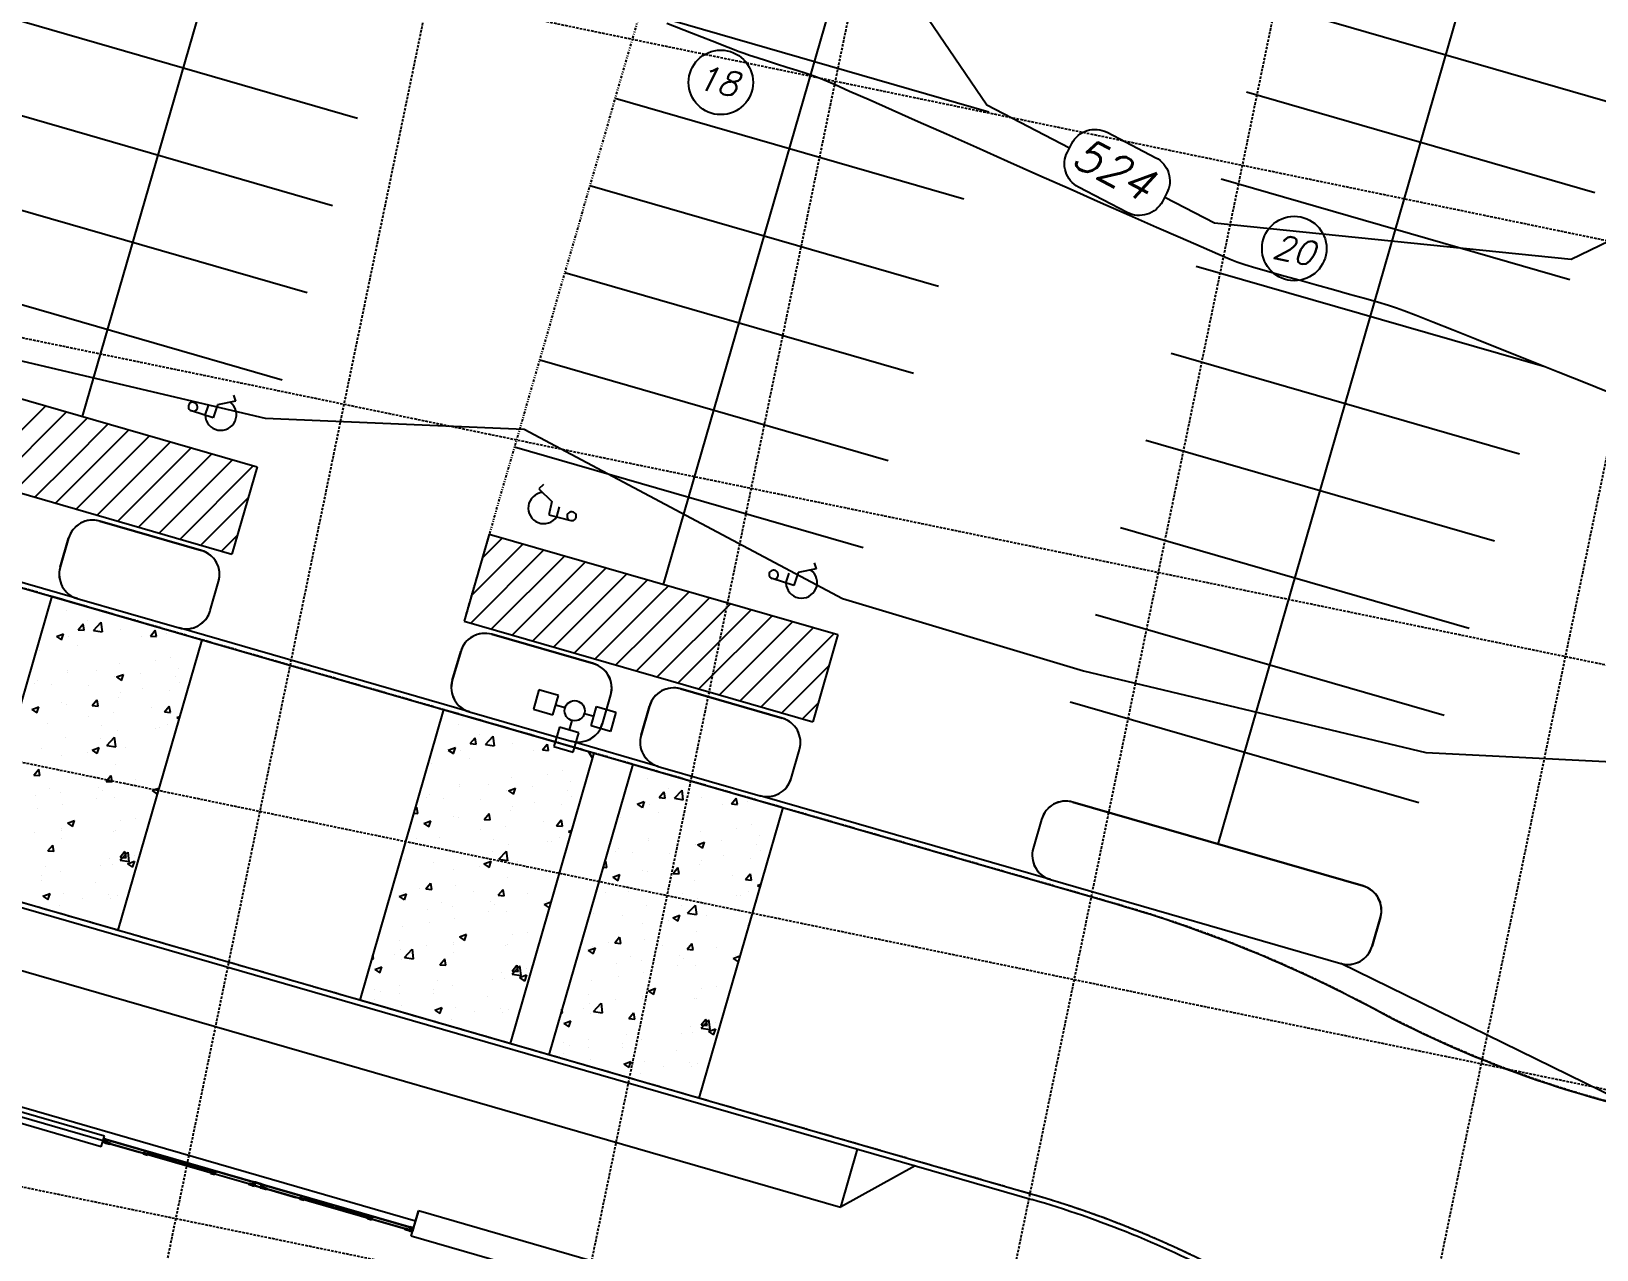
# Model space of a CAD drawing. Header units: inches. Extents: x 3071 to 5995, y 4947 to 7102.
# Drawn here: x 3831.5 to 3986.8, y 6163.4 to 6284.3 of the extents above; entities that cross this region are included whole.
import ezdxf

# ---------------------------------------------------------------- set-up
doc = ezdxf.new("R2010")
doc.units = ezdxf.units.IN
doc.header["$MEASUREMENT"] = 0
doc.linetypes.add('DIVIDE2', pattern=[0.625, 0.25, -0.125, 0, -0.125, 0, -0.125])
doc.linetypes.add('HIDDEN', pattern=[0.375, 0.25, -0.125])
for name, color, linetype in [('A-WALL', 77, 'Continuous'), ('BLDG-BOC', 4, 'Continuous'), ('BOC', 4, 'Continuous'), ('COUNT', 11, 'Continuous'), ('EC', 3, 'Continuous'), ('FIRELANE', 5, 'HIDDEN'), ('GRID', 254, 'HIDDEN'), ('hatch-ol', 7, 'Continuous'), ('HC-HATCH', 11, 'Continuous'), ('HC-MAN', 11, 'Continuous'), ('HC-PAV-HAV', 8, 'Continuous'), ('LIGHTS', 7, 'Continuous'), ('PC', 43, 'Continuous'), ('STRIPING', 11, 'Continuous')]:
    doc.layers.add(name, color=color, linetype=linetype)
doc.styles.add('L60', font='SIMPLEX.shx', dxfattribs={"height": 2.4})
doc.styles.add('L80', font='simplex.shx', dxfattribs={"oblique": 15, "height": 4})

msp = doc.modelspace()

# ---------------------------------------------------------------- linework, layer by layer
at = {"layer": 'A-WALL', "color": 7}
for p, q in [((3869.63, 6166.28), (3733.04, 6205.72)), ((3838.76, 6174.71), (3737.72, 6203.89)), ((3838.76, 6174.71), (3737.72, 6203.89)), ((3838.62, 6174.23), (3738.06, 6203.27)), ((3838.45, 6173.65), (3738.47, 6202.52)), ((3838.45, 6173.65), (3838.76, 6174.71)), ((3838.6, 6174.15), (3838.69, 6174.47)), ((3838.6, 6174.15), (3838.69, 6174.47)), ((3838.76, 6174.11), (3838.6, 6174.15)), ((3869.34, 6165.28), (3838.6, 6174.15)), ((3838.67, 6174.41), (3838.76, 6174.71)), ((3869.41, 6165.53), (3838.67, 6174.41)), ((3838.69, 6174.47), (3838.85, 6174.43)), ((3838.69, 6174.47), (3869.43, 6165.6)), ((3838.73, 6174.03), (3838.85, 6174.43)), ((3838.85, 6174.43), (3838.76, 6174.11)), ((3838.85, 6174.43), (3839.01, 6174.38)), ((3839.01, 6174.38), (3838.89, 6173.98)), ((3838.89, 6173.98), (3838.73, 6174.03)), ((3838.89, 6173.98), (3838.94, 6174.14)), ((3839.29, 6173.87), (3838.89, 6173.98)), ((3838.94, 6174.14), (3839.34, 6174.03)), ((3839.34, 6174.03), (3839.29, 6173.87)), ((3839.32, 6173.95), (3842.22, 6173.11)), ((3842.66, 6172.98), (3839.32, 6173.95)), ((3842.64, 6172.9), (3842.68, 6173.06)), ((3843.04, 6172.79), (3842.64, 6172.9)), ((3842.73, 6173.22), (3842.68, 6173.06)), ((3842.68, 6173.06), (3843.08, 6172.95)), ((3842.68, 6173.06), (3843.08, 6172.95)), ((3843.13, 6173.11), (3842.73, 6173.22)), ((3843.08, 6172.95), (3843.04, 6172.79)), ((3843.08, 6172.95), (3843.13, 6173.11)), ((3843.11, 6173.03), (3845.85, 6172.23)), ((3845.87, 6172.31), (3845.82, 6172.15)), ((3845.82, 6172.15), (3846.22, 6172.04)), ((3846.27, 6172.2), (3845.87, 6172.31)), ((3846.22, 6172.04), (3846.27, 6172.2)), ((3846.22, 6172.04), (3846.27, 6172.2)), ((3846.62, 6171.92), (3846.22, 6172.04)), ((3846.27, 6172.2), (3846.67, 6172.08)), ((3846.67, 6172.08), (3846.62, 6171.92)), ((3849.39, 6171.21), (3846.65, 6172)), ((3849.32, 6170.97), (3849.37, 6171.13)), ((3849.37, 6171.13), (3849.41, 6171.29)), ((3849.37, 6171.13), (3849.77, 6171.02)), ((3849.77, 6171.02), (3849.37, 6171.13)), ((3849.41, 6171.29), (3849.81, 6171.18)), ((3849.81, 6171.18), (3849.77, 6171.02)), ((3849.72, 6170.86), (3849.32, 6170.97)), ((3849.77, 6171.02), (3849.72, 6170.86)), ((3853.09, 6169.97), (3849.74, 6170.94)), ((3853.06, 6169.89), (3853.11, 6170.05)), ((3853.46, 6169.77), (3853.06, 6169.89)), ((3853.11, 6170.05), (3853.51, 6169.93)), ((3853.58, 6170.17), (3853.46, 6169.77)), ((3853.51, 6169.93), (3853.46, 6169.77)), ((3853.46, 6169.77), (3853.62, 6169.73)), ((3853.74, 6170.13), (3853.58, 6170.17)), ((3853.62, 6169.73), (3853.74, 6170.13)), ((3853.74, 6170.13), (3853.65, 6169.81)), ((3853.65, 6169.81), (3854.29, 6169.62)), ((3854.38, 6169.94), (3853.74, 6170.13)), ((3854.26, 6169.54), (3854.38, 6169.94)), ((3854.42, 6169.5), (3854.26, 6169.54)), ((3854.29, 6169.62), (3854.38, 6169.94)), ((3854.38, 6169.94), (3854.54, 6169.9)), ((3854.54, 6169.9), (3854.42, 6169.5)), ((3854.42, 6169.5), (3854.47, 6169.66)), ((3854.83, 6169.38), (3854.42, 6169.5)), ((3854.47, 6169.66), (3854.87, 6169.54)), ((3854.87, 6169.54), (3854.83, 6169.38)), ((3854.85, 6169.46), (3857.75, 6168.62)), ((3858.19, 6168.5), (3854.85, 6169.46)), ((3858.17, 6168.42), (3858.21, 6168.58)), ((3858.57, 6168.3), (3858.17, 6168.42)), ((3858.26, 6168.74), (3858.21, 6168.58)), ((3858.21, 6168.58), (3858.61, 6168.46)), ((3858.21, 6168.58), (3858.61, 6168.46)), ((3858.66, 6168.62), (3858.26, 6168.74)), ((3858.61, 6168.46), (3858.57, 6168.3)), ((3858.61, 6168.46), (3858.66, 6168.62)), ((3858.64, 6168.54), (3861.38, 6167.75)), ((3861.4, 6167.83), (3861.36, 6167.67)), ((3861.36, 6167.67), (3861.76, 6167.55)), ((3861.8, 6167.71), (3861.4, 6167.83)), ((3861.76, 6167.55), (3861.8, 6167.71)), ((3861.76, 6167.55), (3861.8, 6167.71)), ((3862.16, 6167.44), (3861.76, 6167.55)), ((3861.8, 6167.71), (3862.2, 6167.6)), ((3862.2, 6167.6), (3862.16, 6167.44)), ((3864.92, 6166.73), (3862.18, 6167.52)), ((3864.85, 6166.49), (3864.9, 6166.65)), ((3865.25, 6166.37), (3864.85, 6166.49)), ((3864.9, 6166.65), (3864.95, 6166.81)), ((3864.9, 6166.65), (3865.3, 6166.53)), ((3865.3, 6166.53), (3864.9, 6166.65)), ((3864.95, 6166.81), (3865.35, 6166.69)), ((3865.3, 6166.53), (3865.25, 6166.37)), ((3868.62, 6165.49), (3865.28, 6166.45)), ((3865.35, 6166.69), (3865.3, 6166.53)), ((3869.2, 6164.78), (3869.92, 6167.28)), ((3869.92, 6167.28), (3869.41, 6165.53)), ((3889.45, 6161.64), (3869.92, 6167.28)), ((3889.45, 6161.64), (3869.92, 6167.28)), ((3868.6, 6165.4), (3868.64, 6165.57)), ((3869, 6165.29), (3868.6, 6165.4)), ((3868.64, 6165.57), (3869.04, 6165.45)), ((3869.11, 6165.69), (3869, 6165.29)), ((3869.04, 6165.45), (3869, 6165.29)), ((3869, 6165.29), (3869.16, 6165.24)), ((3869.27, 6165.64), (3869.11, 6165.69)), ((3869.16, 6165.24), (3869.27, 6165.64)), ((3869.27, 6165.64), (3869.18, 6165.32)), ((3869.18, 6165.32), (3869.27, 6165.64)), ((3869.18, 6165.32), (3869.34, 6165.28)), ((3869.34, 6165.28), (3869.18, 6165.32)), ((3869.43, 6165.6), (3869.27, 6165.64)), ((3869.27, 6165.64), (3869.43, 6165.6)), ((3869.34, 6165.28), (3869.43, 6165.6)), ((3869.43, 6165.6), (3869.34, 6165.28)), ((3869.43, 6165.6), (3869.34, 6165.28)), ((3953.48, 6140.44), (3869.2, 6164.78))]:
    msp.add_line(p, q, dxfattribs=at)
at = {"layer": 'BLDG-BOC', "color": 7}
for p, q in [((3760.49, 6217.61), (3930.78, 6168.41)), ((3788.81, 6203.18), (3911.79, 6167.66)), ((3913.45, 6173.42), (3911.79, 6167.66)), ((3919.22, 6171.75), (3911.79, 6167.66))]:
    msp.add_line(p, q, dxfattribs=at)
msp.add_arc((3903.03, 6072.34), 100, 61.7987, 73.8867, dxfattribs=at)
at = {"layer": 'BOC', "color": 7}
for p, q in [((3838.29, 6235.73), (3848.38, 6232.82)), ((3834.37, 6231.14), (3835.2, 6234.02)), ((3834.37, 6231.14), (3834.37, 6231.14)), ((3849.26, 6226.84), (3850.09, 6229.72)), ((3836.07, 6228.04), (3846.16, 6225.13)), ((3877.2, 6224.49), (3887.29, 6221.58)), ((3873.27, 6219.9), (3874.11, 6222.78)), ((3888.17, 6215.6), (3889, 6218.48)), ((3895.94, 6219.08), (3906.02, 6216.17)), ((3874.98, 6216.8), (3885.07, 6213.89)), ((3892.01, 6214.49), (3892.84, 6217.37)), ((3888.17, 6215.6), (3888.17, 6215.6)), ((3892.01, 6214.49), (3892.01, 6214.49)), ((3906.9, 6210.19), (3907.73, 6213.07)), ((3893.72, 6211.39), (3903.81, 6208.48)), ((3934.85, 6207.84), (3963.67, 6199.52)), ((3931.75, 6206.13), (3930.92, 6203.25)), ((3932.63, 6200.15), (3961.45, 6191.83)), ((3965.38, 6196.42), (3964.54, 6193.54))]:
    msp.add_line(p, q, dxfattribs=at)
for centre, start, end in [((3837.6, 6233.33), 73.894, 163.894), ((3847.69, 6230.41), 343.894, 73.894), ((3836.77, 6230.44), 163.894, 253.894), ((3846.86, 6227.53), 253.894, 343.894), ((3876.51, 6222.09), 73.894, 163.894), ((3886.6, 6219.17), 343.894, 73.894), ((3875.68, 6219.2), 163.894, 253.894), ((3895.24, 6216.68), 73.894, 163.894), ((3905.33, 6213.76), 343.894, 73.894), ((3885.76, 6216.29), 253.894, 343.8893), ((3894.41, 6213.8), 163.8893, 253.894), ((3904.5, 6210.88), 253.894, 343.894), ((3934.15, 6205.44), 73.894, 163.894), ((3933.32, 6202.56), 163.894, 253.894), ((3962.97, 6197.11), 343.894, 73.894), ((3962.14, 6194.23), 253.894, 343.894)]:
    msp.add_arc(centre, 2.5, start, end, dxfattribs=at)
at = {"layer": 'COUNT', "color": 7}
for centre in [(3899.92, 6279.25), (3956.82, 6262.77)]:
    msp.add_circle(centre, 3.2, dxfattribs=at)
at = {"layer": 'EC', "color": 44, "ltscale": 0.5, "elevation": 524, "flags": 128}
msp.add_lwpolyline([(3988.68, 6248.23), (3985.86, 6249.36), (3983, 6250.51), (3980.18, 6251.64), (3977.46, 6252.73), (3974.9, 6253.75), (3972.58, 6254.67), (3970.56, 6255.47), (3968.91, 6256.12), (3967.69, 6256.59), (3966.97, 6256.86), (3966.17, 6257.11), (3965.09, 6257.43), (3963.78, 6257.8), (3962.3, 6258.22), (3960.7, 6258.66), (3959.04, 6259.12), (3957.39, 6259.58), (3955.79, 6260.02), (3954.31, 6260.44), (3953, 6260.83), (3951.92, 6261.16), (3951.13, 6261.42), (3950.45, 6261.69), (3949.25, 6262.2), (3947.59, 6262.92), (3945.53, 6263.82), (3943.14, 6264.87), (3940.47, 6266.04), (3937.6, 6267.31), (3934.58, 6268.65), (3931.48, 6270.02), (3928.36, 6271.41), (3925.28, 6272.78), (3922.3, 6274.1), (3919.49, 6275.35), (3916.91, 6276.49), (3914.63, 6277.51), (3912.7, 6278.36), (3911.19, 6279.03), (3910.16, 6279.48), (3909.68, 6279.68), (3909.14, 6279.88), (3908.39, 6280.13), (3907.48, 6280.42), (3906.48, 6280.74), (3905.44, 6281.07), (3904.44, 6281.39), (3903.53, 6281.68), (3902.77, 6281.93), (3902.24, 6282.11), (3901.74, 6282.3), (3900.66, 6282.72), (3899.07, 6283.34), (3897.02, 6284.15), (3894.58, 6285.11)], dxfattribs=at)
at = {"layer": 'FIRELANE', "color": 7}
msp.add_line((3930.92, 6168.89), (3760.61, 6218.09), dxfattribs=at)
at = {"layer": 'FIRELANE', "color": 7, "flags": 128}
msp.add_lwpolyline([(4580.51, 5841.27), (4446.4, 5987.31, -0.020748), (4442.68, 5991.72), (4403.12, 6042.71, 0.199871), (4282.45, 6111.23), (4260.71, 6113.89, -0.009278), (4254.48, 6114.77), (4159.67, 6129.97, -0.080749), (4109.56, 6146.59, 0.078412), (4047.37, 6167.53), (3998.1, 6175.9, -0.081157), (3964.7, 6187.35, 0.052793), (3939.25, 6197.71), (3767.89, 6247.21), (3707.24, 6260.07, -0.413143), (3691.42, 6284.31)], format="xyb", dxfattribs=at)
at = {"layer": 'FIRELANE', "color": 7}
msp.add_arc((3903.03, 6072.34), 100.5, 61.7987, 73.8867, dxfattribs=at)
at = {"layer": 'GRID', "color": 253, "linetype": 'HIDDEN'}
for p, q in [((4004.38, 6934.08), (3712.28, 5520)), ((4044.78, 6925.74), (3752.68, 5511.66)), ((4085.18, 6917.39), (3793.07, 5503.31)), ((4125.57, 6909.05), (3833.47, 5494.97)), ((3305.31, 6404.55), (5809.93, 5887.18)), ((3296.96, 6364.16), (5801.58, 5846.78)), ((3288.62, 6323.76), (5793.24, 5806.38)), ((3280.27, 6283.36), (5784.89, 5765.99))]:
    msp.add_line(p, q, dxfattribs=at)
at = {"layer": 'hatch-ol', "linetype": 'Continuous'}
for points in [[(3707.24, 6260.07), (3767.89, 6247.21), (3939.25, 6197.71, -0.052793), (3964.7, 6187.35, 0.081157), (3998.1, 6175.9), (4047.37, 6167.53, -0.078412), (4109.56, 6146.59, 0.080749), (4159.67, 6129.97), (4254.48, 6114.77), (4282.45, 6111.23, -0.199871), (4403.12, 6042.71), (4442.68, 5991.72), (4580.51, 5841.27), (4586.82, 5847.48), (4596.31, 5776.65), (4577.08, 5799.6), (4570.27, 5807.21)], [(3988.86, 6178.4), (3961.45, 6191.83, 0.414214), (3964.54, 6193.54), (3965.38, 6196.42, 0.414214), (3963.67, 6199.52), (3934.85, 6207.84, 0.414214), (3931.75, 6206.13), (3930.92, 6203.25, 0.414214), (3932.63, 6200.15), (3903.81, 6208.48, 0.414214), (3906.9, 6210.19), (3907.73, 6213.07, 0.414214), (3906.02, 6216.17), (3895.94, 6219.08, 0.414214), (3892.84, 6217.37), (3892.01, 6214.49), (3892.01, 6214.49, 0.414237), (3893.72, 6211.39), (3885.07, 6213.89, 0.41419), (3888.17, 6215.6), (3889, 6218.48, 0.414214), (3887.29, 6221.58), (3877.2, 6224.49, 0.414214), (3874.11, 6222.78), (3873.27, 6219.9, 0.414214), (3874.98, 6216.8), (3846.16, 6225.13, 0.414214), (3849.26, 6226.84), (3850.09, 6229.72, 0.414214), (3848.38, 6232.82), (3838.29, 6235.73, 0.414214), (3835.2, 6234.02), (3834.37, 6231.14, 0.414214), (3836.07, 6228.04), (3827.43, 6230.54, 0.414214)], [(4570.27, 5807.21), (4424.3, 5967.02, -0.020748), (4418.98, 5973.33), (4399.93, 5999.52), (4399.93, 5999.51, 0.059339), (4354.65, 6049.83, 0.149176), (4278.81, 6081.45), (4257.06, 6084.11, -0.009278), (4249.73, 6085.15), (4154.92, 6100.35, -0.080749), (4095.67, 6120, 0.078412), (4042.35, 6137.95), (3993.08, 6146.32, -0.081157), (3950.52, 6160.91, 0.052793), (3930.92, 6168.89), (3760.61, 6218.09), (3709.67, 6228.89, 0.389071)]]:
    msp.add_lwpolyline(points, format="xyb", dxfattribs=at)
at = {"layer": 'HC-HATCH', "color": 7}
for p, q in [((3825.69, 6239.88), (3832.96, 6247.15)), ((3827.74, 6239.29), (3835.01, 6246.55)), ((3836.36, 6245.25), (3837.07, 6245.96)), ((3829.8, 6238.69), (3836.36, 6245.25)), ((3834.21, 6237.79), (3841.19, 6244.77)), ((3835.28, 6241.52), (3839.13, 6245.37)), ((3835.97, 6236.91), (3843.24, 6244.18)), ((3838.03, 6236.31), (3845.3, 6243.58)), ((3840.09, 6235.72), (3847.36, 6242.99)), ((3831.86, 6238.1), (3835.28, 6241.52)), ((3842.15, 6235.13), (3849.42, 6242.4)), ((3844.2, 6234.53), (3851.47, 6241.8)), ((3846.26, 6233.94), (3853.53, 6241.21)), ((3848.32, 6233.34), (3853.01, 6238.04)), ((3833.92, 6237.5), (3834.21, 6237.79)), ((3850.38, 6232.75), (3851.93, 6234.31)), ((3875.2, 6228.36), (3880.31, 6233.47)), ((3876.27, 6232.09), (3878.26, 6234.07)), ((3875.1, 6225.61), (3882.37, 6232.88)), ((3877.16, 6225.02), (3884.43, 6232.29)), ((3879.22, 6224.42), (3886.49, 6231.69)), ((3881.27, 6223.83), (3888.54, 6231.1)), ((3883.33, 6223.23), (3890.6, 6230.5)), ((3885.39, 6222.64), (3892.66, 6229.91)), ((3887.45, 6222.05), (3894, 6228.6)), ((3892.93, 6224.87), (3896.77, 6228.72)), ((3894, 6228.6), (3894.72, 6229.31)), ((3891.85, 6221.15), (3898.83, 6228.13)), ((3893.62, 6220.26), (3900.89, 6227.53)), ((3895.68, 6219.67), (3902.95, 6226.94)), ((3897.73, 6219.08), (3905, 6226.34)), ((3899.79, 6218.48), (3907.06, 6225.75)), ((3889.5, 6221.45), (3892.93, 6224.87)), ((3901.85, 6217.89), (3909.12, 6225.16)), ((3903.91, 6217.29), (3911.18, 6224.56)), ((3891.56, 6220.86), (3891.85, 6221.15)), ((3905.96, 6216.7), (3910.66, 6221.39)), ((3908.02, 6216.1), (3909.58, 6217.66))]:
    msp.add_line(p, q, dxfattribs=at)
at = {"layer": 'HC-MAN', "color": 7, "linetype": 'Continuous'}
for p, q in [((3848.76, 6246.23), (3849.08, 6247.21)), ((3849.97, 6247.26), (3849.55, 6245.97)), ((3851.77, 6247.63), (3849.97, 6247.26)), ((3851.57, 6248.23), (3851.77, 6247.63)), ((3849.55, 6245.97), (3847.39, 6246.67)), ((3882.33, 6239.34), (3881.85, 6238.93)), ((3881.85, 6238.93), (3883.17, 6237.66)), ((3883.17, 6237.66), (3882.84, 6236.34)), ((3882.84, 6236.34), (3885.04, 6235.79)), ((3883.64, 6236.14), (3883.9, 6237.14)), ((3906.38, 6229.57), (3906.7, 6230.56)), ((3907.59, 6230.61), (3907.17, 6229.32)), ((3909.39, 6230.98), (3907.59, 6230.61)), ((3909.19, 6231.58), (3909.39, 6230.98)), ((3907.17, 6229.32), (3905.01, 6230.02))]:
    msp.add_line(p, q, dxfattribs=at)
for centre, radius, start, end in [((3847.52, 6247.08), 0.43, 111.0542, 251.9077), ((3847.53, 6247.05), 0.462, 284.8163, 111.0542), ((3850.31, 6246.28), 1.55, 182.1361, 52.9412), ((3882.36, 6237.02), 1.55, 94.8467, 325.6518), ((3885.12, 6236.18), 0.462, 36.7338, 222.9716), ((3885.15, 6236.2), 0.43, 255.8802, 36.7338), ((3905.14, 6230.43), 0.43, 111.0542, 251.9077), ((3905.15, 6230.4), 0.462, 284.8163, 111.0542), ((3907.93, 6229.63), 1.55, 182.1361, 52.9412)]:
    msp.add_arc(centre, radius, start, end, dxfattribs=at)
at = {"layer": 'HC-PAV-HAV', "color": 7}
for p, q in [((3833.53, 6228.26), (3825.21, 6199.43)), ((3833.53, 6228.26), (3848.42, 6223.96)), ((3835.36, 6227.55), (3835.36, 6227.55)), ((3834.96, 6226.87), (3834.96, 6226.87)), ((3836.16, 6224.95), (3836.64, 6225.52)), ((3836.76, 6224.89), (3836.64, 6225.52)), ((3837.04, 6225.83), (3837.04, 6225.83)), ((3837.66, 6224.87), (3838.44, 6225.68)), ((3838.39, 6226.86), (3838.39, 6226.86)), ((3838.56, 6224.73), (3838.45, 6225.68)), ((3842.38, 6225.6), (3842.38, 6225.6)), ((3833.99, 6224.28), (3834.69, 6224.55)), ((3833.99, 6224.28), (3834.49, 6223.95)), ((3834.49, 6223.94), (3834.69, 6224.55)), ((3835.24, 6224.23), (3835.24, 6224.23)), ((3836.16, 6224.95), (3836.75, 6224.89)), ((3837.66, 6224.87), (3838.55, 6224.73)), ((3848.42, 6223.96), (3840.1, 6195.13)), ((3840.37, 6224.93), (3840.37, 6224.93)), ((3842.43, 6224.26), (3842.43, 6224.26)), ((3843.33, 6224.32), (3843.81, 6224.89)), ((3843.33, 6224.32), (3843.93, 6224.27)), ((3843.93, 6224.26), (3843.81, 6224.89)), ((3844.94, 6224.59), (3844.94, 6224.59)), ((3832.33, 6222.93), (3832.33, 6222.93)), ((3836.12, 6223.43), (3836.12, 6223.43)), ((3835.11, 6220.9), (3835.11, 6220.9)), ((3837.98, 6220.9), (3837.98, 6220.9)), ((3840.25, 6221.6), (3840.25, 6221.6)), ((3843.81, 6221.9), (3843.81, 6221.9)), ((3845.3, 6222.24), (3845.3, 6222.24)), ((3846.09, 6221.14), (3846.09, 6221.14)), ((3831.87, 6219.6), (3831.87, 6219.6)), ((3832.14, 6219.9), (3832.14, 6219.9)), ((3833.49, 6219.49), (3833.49, 6219.49)), ((3835.1, 6220.72), (3835.1, 6220.72)), ((3837.21, 6219.38), (3837.21, 6219.38)), ((3839.8, 6220.32), (3839.8, 6220.32)), ((3839.96, 6220.26), (3840.66, 6220.52)), ((3839.96, 6220.26), (3840.46, 6219.92)), ((3840.44, 6220.49), (3840.44, 6220.49)), ((3840.46, 6219.92), (3840.66, 6220.52)), ((3842.31, 6220.65), (3842.31, 6220.65)), ((3845.77, 6220.27), (3845.77, 6220.27)), ((3846.2, 6219.7), (3846.2, 6219.7)), ((3834.54, 6217.7), (3834.54, 6217.7)), ((3837.54, 6217.42), (3838.02, 6218)), ((3838.15, 6217.37), (3838.03, 6218)), ((3840.13, 6218.27), (3840.13, 6218.27)), ((3840.37, 6218.7), (3840.37, 6218.7)), ((3842.54, 6219.15), (3842.54, 6219.15)), ((3845.18, 6218.91), (3845.18, 6218.91)), ((3831.56, 6217.03), (3832.26, 6217.3)), ((3831.56, 6217.03), (3832.05, 6216.69)), ((3832.06, 6216.69), (3832.26, 6217.3)), ((3834.99, 6217.57), (3834.99, 6217.57)), ((3837.17, 6216.37), (3837.17, 6216.37)), ((3837.54, 6217.42), (3838.14, 6217.37)), ((3839.67, 6216.7), (3839.67, 6216.7)), ((3843.46, 6217.2), (3843.46, 6217.2)), ((3844.72, 6216.8), (3845.2, 6217.37)), ((3844.72, 6216.8), (3845.31, 6216.74)), ((3845.32, 6216.74), (3845.2, 6217.37)), ((3845.93, 6216.23), (3846.23, 6216.34)), ((3845.93, 6216.23), (3846.15, 6216.08)), ((3864.12, 6188.19), (3872.44, 6217.02)), ((3872.44, 6217.02), (3887.33, 6212.72)), ((3874.25, 6216.26), (3874.25, 6216.26)), ((3833.11, 6215.64), (3833.11, 6215.64)), ((3838.45, 6215.41), (3838.45, 6215.41)), ((3840.01, 6214.94), (3840.01, 6214.94)), ((3843.78, 6215.18), (3843.78, 6215.18)), ((3844.19, 6215.2), (3844.19, 6215.2)), ((3845.06, 6215.58), (3845.06, 6215.58)), ((3873.85, 6215.58), (3873.85, 6215.58)), ((3875.94, 6214.53), (3875.94, 6214.53)), ((3877.28, 6215.57), (3877.28, 6215.57)), ((3832.53, 6213.2), (3832.53, 6213.2)), ((3834.87, 6214.24), (3834.87, 6214.24)), ((3837.53, 6213), (3838.23, 6213.27)), ((3837.53, 6213), (3838.02, 6212.67)), ((3838.03, 6212.67), (3838.23, 6213.27)), ((3838.36, 6214.2), (3838.36, 6214.2)), ((3838.99, 6213.47), (3839.77, 6214.28)), ((3838.99, 6213.47), (3839.88, 6213.33)), ((3839.88, 6213.33), (3839.77, 6214.28)), ((3840.83, 6213.26), (3840.83, 6213.26)), ((3872.88, 6212.99), (3873.58, 6213.25)), ((3872.88, 6212.99), (3873.38, 6212.65)), ((3873.38, 6212.65), (3873.59, 6213.25)), ((3875.05, 6213.65), (3875.53, 6214.23)), ((3875.05, 6213.65), (3875.65, 6213.6)), ((3875.65, 6213.6), (3875.54, 6214.22)), ((3876.56, 6213.57), (3877.33, 6214.38)), ((3876.56, 6213.57), (3877.44, 6213.43)), ((3877.45, 6213.43), (3877.34, 6214.38)), ((3879.26, 6213.63), (3879.26, 6213.63)), ((3881.28, 6214.31), (3881.28, 6214.31)), ((3882.22, 6213.02), (3882.7, 6213.6)), ((3882.22, 6213.02), (3882.82, 6212.97)), ((3882.82, 6212.97), (3882.71, 6213.59)), ((3883.83, 6213.29), (3883.83, 6213.29)), ((3834.54, 6212.43), (3834.54, 6212.43)), ((3837.04, 6212.76), (3837.04, 6212.76)), ((3839.88, 6211.61), (3839.88, 6211.61)), ((3844.94, 6212.25), (3844.94, 6212.25)), ((3871.22, 6211.63), (3871.22, 6211.63)), ((3874.13, 6212.93), (3874.13, 6212.93)), ((3875.01, 6212.13), (3875.01, 6212.13)), ((3887.33, 6212.72), (3879.01, 6183.89)), ((3881.33, 6212.96), (3881.33, 6212.96)), ((3891.18, 6211.61), (3882.85, 6182.78)), ((3887.18, 6212.2), (3886.8, 6212.87)), ((3891.18, 6211.61), (3906.07, 6207.31)), ((3831.76, 6210.53), (3832.24, 6211.1)), ((3831.76, 6210.53), (3832.36, 6210.48)), ((3832.36, 6210.47), (3832.24, 6211.1)), ((3834.75, 6210.91), (3834.75, 6210.91)), ((3836.5, 6210.3), (3836.5, 6210.3)), ((3838.93, 6209.9), (3839.41, 6210.48)), ((3838.93, 6209.9), (3839.53, 6209.85)), ((3839.53, 6209.85), (3839.42, 6210.47)), ((3841.84, 6210.08), (3841.84, 6210.08)), ((3879.14, 6210.3), (3879.14, 6210.3)), ((3882.7, 6210.6), (3882.7, 6210.6)), ((3884.19, 6210.94), (3884.19, 6210.94)), ((3892.6, 6210.23), (3892.6, 6210.23)), ((3893, 6210.9), (3893, 6210.9)), ((3896.03, 6210.21), (3896.03, 6210.21)), ((3831.91, 6208.48), (3831.91, 6208.48)), ((3833.27, 6209.18), (3833.27, 6209.18)), ((3834.41, 6208.81), (3834.41, 6208.81)), ((3838.2, 6209.31), (3838.2, 6209.31)), ((3838.61, 6208.96), (3838.61, 6208.96)), ((3843.49, 6208.98), (3844.17, 6209.24)), ((3843.49, 6208.98), (3843.99, 6208.64)), ((3843.78, 6209.24), (3843.78, 6209.24)), ((3843.95, 6208.73), (3843.95, 6208.73)), ((3844, 6208.64), (3844.02, 6208.7)), ((3871.04, 6208.6), (3871.04, 6208.6)), ((3873.99, 6209.42), (3873.99, 6209.42)), ((3874.01, 6209.6), (3874.01, 6209.6)), ((3876.87, 6209.6), (3876.87, 6209.6)), ((3878.69, 6209.02), (3878.69, 6209.02)), ((3878.85, 6208.96), (3879.55, 6209.23)), ((3878.85, 6208.96), (3879.35, 6208.62)), ((3879.33, 6209.2), (3879.33, 6209.2)), ((3879.35, 6208.62), (3879.56, 6209.23)), ((3881.2, 6209.35), (3881.2, 6209.35)), ((3884.67, 6208.97), (3884.67, 6208.97)), ((3884.99, 6209.85), (3884.99, 6209.85)), ((3885.1, 6208.41), (3885.1, 6208.41)), ((3893.8, 6208.3), (3894.28, 6208.87)), ((3894.4, 6208.24), (3894.29, 6208.87)), ((3894.69, 6209.18), (3894.69, 6209.18)), ((3895.31, 6208.22), (3896.08, 6209.03)), ((3896.2, 6208.08), (3896.09, 6209.03)), ((3900.03, 6208.95), (3900.03, 6208.95)), ((3832.11, 6207.23), (3832.11, 6207.23)), ((3834.63, 6207.58), (3834.63, 6207.58)), ((3837.95, 6208.24), (3837.95, 6208.24)), ((3839.76, 6208.28), (3839.76, 6208.28)), ((3869.59, 6207.15), (3869.75, 6207.33)), ((3869.87, 6206.7), (3869.75, 6207.33)), ((3870.76, 6208.31), (3870.76, 6208.31)), ((3872.38, 6208.19), (3872.38, 6208.19)), ((3876.1, 6208.08), (3876.1, 6208.08)), ((3879.02, 6206.98), (3879.02, 6206.98)), ((3879.27, 6207.41), (3879.27, 6207.41)), ((3881.44, 6207.85), (3881.44, 6207.85)), ((3884.07, 6207.62), (3884.07, 6207.62)), ((3891.63, 6207.63), (3892.33, 6207.9)), ((3891.63, 6207.63), (3892.13, 6207.3)), ((3892.14, 6207.29), (3892.34, 6207.9)), ((3892.88, 6207.58), (3892.88, 6207.58)), ((3893.76, 6206.78), (3893.76, 6206.78)), ((3893.8, 6208.3), (3894.4, 6208.24)), ((3895.31, 6208.22), (3896.2, 6208.08)), ((3906.07, 6207.31), (3897.74, 6178.48)), ((3898.01, 6208.28), (3898.01, 6208.28)), ((3900.08, 6207.61), (3900.08, 6207.61)), ((3900.97, 6207.67), (3901.45, 6208.24)), ((3900.97, 6207.67), (3901.57, 6207.62)), ((3901.57, 6207.61), (3901.46, 6208.24)), ((3902.58, 6207.94), (3902.58, 6207.94)), ((3834.51, 6205.22), (3834.51, 6205.22)), ((3835.09, 6205.75), (3835.79, 6206.02)), ((3835.09, 6205.75), (3835.59, 6205.42)), ((3835.57, 6205.37), (3835.57, 6205.37)), ((3835.59, 6205.41), (3835.8, 6206.02)), ((3840.34, 6206.04), (3840.34, 6206.04)), ((3841.89, 6206.2), (3841.89, 6206.2)), ((3869.47, 6206.74), (3869.86, 6206.7)), ((3870.45, 6205.73), (3871.15, 6206)), ((3870.45, 6205.73), (3870.95, 6205.4)), ((3870.95, 6205.4), (3871.15, 6206)), ((3873.43, 6206.41), (3873.43, 6206.41)), ((3873.89, 6206.27), (3873.89, 6206.27)), ((3876.44, 6206.13), (3876.92, 6206.7)), ((3876.44, 6206.13), (3877.03, 6206.08)), ((3877.04, 6206.07), (3876.92, 6206.7)), ((3878.57, 6205.41), (3878.57, 6205.41)), ((3882.35, 6205.9), (3882.35, 6205.9)), ((3883.61, 6205.5), (3884.09, 6206.08)), ((3883.61, 6205.5), (3884.21, 6205.45)), ((3884.21, 6205.45), (3884.1, 6206.07)), ((3889.97, 6206.28), (3889.97, 6206.28)), ((3901.45, 6205.25), (3901.45, 6205.25)), ((3902.94, 6205.59), (3902.94, 6205.59)), ((3831.78, 6204.87), (3831.78, 6204.87)), ((3834.51, 6205.04), (3834.51, 6205.04)), ((3834.51, 6204.25), (3834.51, 6204.25)), ((3839.64, 6204.96), (3839.64, 6204.96)), ((3839.85, 6204.99), (3839.85, 6204.99)), ((3869.75, 6204.25), (3869.75, 6204.25)), ((3872, 6204.34), (3872, 6204.34)), ((3876.06, 6205.08), (3876.06, 6205.08)), ((3877.34, 6204.11), (3877.34, 6204.11)), ((3882.68, 6203.89), (3882.68, 6203.89)), ((3883.08, 6203.91), (3883.08, 6203.91)), ((3883.95, 6204.29), (3883.95, 6204.29)), ((3884.82, 6204.93), (3885.12, 6205.05)), ((3884.82, 6204.93), (3885.04, 6204.78)), ((3892.74, 6204.07), (3892.74, 6204.07)), ((3892.76, 6204.25), (3892.76, 6204.25)), ((3895.62, 6204.25), (3895.62, 6204.25)), ((3897.45, 6203.67), (3897.45, 6203.67)), ((3897.6, 6203.61), (3898.3, 6203.87)), ((3897.89, 6204.95), (3897.89, 6204.95)), ((3898.08, 6203.84), (3898.08, 6203.84)), ((3898.1, 6203.27), (3898.31, 6203.87)), ((3899.95, 6204), (3899.95, 6204)), ((3903.74, 6204.5), (3903.74, 6204.5)), ((3833.15, 6203.01), (3833.63, 6203.58)), ((3833.15, 6203.01), (3833.74, 6202.96)), ((3833.75, 6202.95), (3833.63, 6203.58)), ((3839.25, 6202.26), (3839.25, 6202.26)), ((3840.31, 6202.07), (3841.09, 6202.89)), ((3840.32, 6202.38), (3840.8, 6202.96)), ((3840.32, 6202.38), (3840.92, 6202.33)), ((3840.92, 6202.33), (3840.8, 6202.95)), ((3841.21, 6201.93), (3841.1, 6202.88)), ((3841.76, 6202.59), (3841.76, 6202.59)), ((3868.57, 6202.19), (3868.57, 6202.19)), ((3873.77, 6202.94), (3873.77, 6202.94)), ((3877.25, 6202.91), (3877.25, 6202.91)), ((3877.88, 6202.17), (3878.66, 6202.99)), ((3877.88, 6202.17), (3878.77, 6202.04)), ((3878.78, 6202.03), (3878.66, 6202.98)), ((3878.9, 6203.65), (3878.9, 6203.65)), ((3889.51, 6202.95), (3889.51, 6202.95)), ((3889.79, 6203.25), (3889.79, 6203.25)), ((3891.13, 6202.84), (3891.13, 6202.84)), ((3894.85, 6202.73), (3894.85, 6202.73)), ((3897.6, 6203.61), (3898.1, 6203.27)), ((3900.19, 6202.5), (3900.19, 6202.5)), ((3902.82, 6202.26), (3902.82, 6202.26)), ((3903.42, 6203.62), (3903.42, 6203.62)), ((3903.85, 6203.05), (3903.85, 6203.05)), ((3832.94, 6201.42), (3832.94, 6201.42)), ((3834.39, 6200.92), (3834.39, 6200.92)), ((3838.33, 6201.54), (3838.33, 6201.54)), ((3839.52, 6201.63), (3839.52, 6201.63)), ((3840.31, 6202.07), (3841.2, 6201.94)), ((3841.06, 6201.73), (3841.76, 6201.99)), ((3841.06, 6201.73), (3841.56, 6201.39)), ((3841.56, 6201.39), (3841.77, 6201.99)), ((3871.42, 6201.9), (3871.42, 6201.9)), ((3873.43, 6201.13), (3873.43, 6201.13)), ((3875.94, 6201.46), (3875.94, 6201.46)), ((3876.42, 6201.71), (3877.12, 6201.98)), ((3876.42, 6201.71), (3876.92, 6201.37)), ((3876.92, 6201.37), (3877.12, 6201.97)), ((3879.72, 6201.96), (3879.72, 6201.96)), ((3883.83, 6200.96), (3883.83, 6200.96)), ((3888.22, 6201.38), (3888.61, 6201.35)), ((3888.34, 6201.79), (3888.5, 6201.98)), ((3888.62, 6201.35), (3888.5, 6201.97)), ((3889.2, 6200.38), (3889.9, 6200.65)), ((3889.7, 6200.04), (3889.9, 6200.65)), ((3892.18, 6201.05), (3892.18, 6201.05)), ((3892.64, 6200.92), (3892.64, 6200.92)), ((3895.19, 6200.77), (3895.67, 6201.35)), ((3895.19, 6200.77), (3895.78, 6200.72)), ((3895.79, 6200.72), (3895.67, 6201.35)), ((3897.77, 6201.62), (3897.77, 6201.62)), ((3898.02, 6202.05), (3898.02, 6202.05)), ((3901.11, 6200.55), (3901.11, 6200.55)), ((3902.36, 6200.15), (3902.84, 6200.72)), ((3902.96, 6200.09), (3902.85, 6200.72)), ((3840.1, 6195.13), (3825.21, 6199.43)), ((3832.5, 6200.54), (3832.5, 6200.54)), ((3832.56, 6200.11), (3832.56, 6200.11)), ((3837.9, 6199.88), (3837.9, 6199.88)), ((3870.05, 6199.23), (3870.05, 6199.23)), ((3870.65, 6199.23), (3871.13, 6199.81)), ((3870.65, 6199.23), (3871.25, 6199.18)), ((3871.25, 6199.18), (3871.14, 6199.81)), ((3873.64, 6199.61), (3873.64, 6199.61)), ((3875.39, 6199), (3875.39, 6199)), ((3877.82, 6198.61), (3878.31, 6199.18)), ((3878.43, 6198.55), (3878.31, 6199.18)), ((3878.78, 6200.32), (3878.78, 6200.32)), ((3889.2, 6200.38), (3889.7, 6200.04)), ((3894.81, 6199.72), (3894.81, 6199.72)), ((3897.32, 6200.05), (3897.32, 6200.05)), ((3902.36, 6200.15), (3902.96, 6200.1)), ((3903.57, 6199.58), (3903.87, 6199.69)), ((3903.57, 6199.58), (3903.79, 6199.43)), ((3832.66, 6198.5), (3833.36, 6198.77)), ((3832.66, 6198.5), (3833.16, 6198.17)), ((3833.16, 6198.16), (3833.36, 6198.77)), ((3834.26, 6197.59), (3834.26, 6197.59)), ((3834.67, 6198.76), (3834.67, 6198.76)), ((3836.62, 6198.31), (3836.62, 6198.31)), ((3839.13, 6198.64), (3839.13, 6198.64)), ((3839.4, 6198.3), (3839.4, 6198.3)), ((3840.01, 6198.54), (3840.01, 6198.54)), ((3868.02, 6198.48), (3868.72, 6198.75)), ((3868.02, 6198.48), (3868.51, 6198.15)), ((3868.45, 6198.86), (3868.45, 6198.86)), ((3868.52, 6198.14), (3868.72, 6198.75)), ((3872.16, 6197.89), (3872.16, 6197.89)), ((3873.31, 6197.52), (3873.31, 6197.52)), ((3877.09, 6198.02), (3877.09, 6198.02)), ((3877.5, 6197.66), (3877.5, 6197.66)), ((3877.82, 6198.61), (3878.42, 6198.55)), ((3880.73, 6198.78), (3880.73, 6198.78)), ((3882.39, 6197.68), (3883.07, 6197.94)), ((3882.39, 6197.68), (3882.88, 6197.35)), ((3882.67, 6197.94), (3882.67, 6197.94)), ((3888.5, 6198.89), (3888.5, 6198.89)), ((3890.75, 6198.99), (3890.75, 6198.99)), ((3892.52, 6197.59), (3892.52, 6197.59)), ((3896, 6197.55), (3896, 6197.55)), ((3896.09, 6198.76), (3896.09, 6198.76)), ((3896.63, 6196.82), (3897.41, 6197.63)), ((3897.53, 6196.68), (3897.42, 6197.63)), ((3897.65, 6198.29), (3897.65, 6198.29)), ((3901.43, 6198.54), (3901.43, 6198.54)), ((3901.83, 6198.55), (3901.83, 6198.55)), ((3902.7, 6198.93), (3902.7, 6198.93)), ((3870.8, 6197.19), (3870.8, 6197.19)), ((3871.01, 6195.94), (3871.01, 6195.94)), ((3873.52, 6196.28), (3873.52, 6196.28)), ((3876.84, 6196.94), (3876.84, 6196.94)), ((3878.66, 6196.99), (3878.66, 6196.99)), ((3882.84, 6197.44), (3882.84, 6197.44)), ((3882.89, 6197.34), (3882.91, 6197.41)), ((3887.32, 6196.84), (3887.32, 6196.84)), ((3890.17, 6196.55), (3890.17, 6196.55)), ((3894.69, 6196.11), (3894.69, 6196.11)), ((3895.17, 6196.35), (3895.87, 6196.62)), ((3895.17, 6196.35), (3895.67, 6196.02)), ((3895.67, 6196.02), (3895.87, 6196.62)), ((3896.63, 6196.82), (3897.52, 6196.68)), ((3898.47, 6196.61), (3898.47, 6196.61)), ((3868.33, 6195.53), (3868.33, 6195.53)), ((3873.99, 6194.46), (3874.69, 6194.73)), ((3873.99, 6194.46), (3874.48, 6194.12)), ((3874.49, 6194.12), (3874.69, 6194.72)), ((3879.24, 6194.74), (3879.24, 6194.74)), ((3880.78, 6194.9), (3880.78, 6194.9)), ((3889.4, 6193.88), (3889.88, 6194.46)), ((3890, 6193.83), (3889.89, 6194.45)), ((3892.18, 6195.78), (3892.18, 6195.78)), ((3897.53, 6194.96), (3897.53, 6194.96)), ((3902.58, 6195.6), (3902.58, 6195.6)), ((3868.06, 6194.15), (3868.06, 6194.15)), ((3868.17, 6193.24), (3868.17, 6193.24)), ((3868.53, 6192.43), (3869.31, 6193.25)), ((3869.43, 6192.29), (3869.32, 6193.24)), ((3870.68, 6193.57), (3870.68, 6193.57)), ((3873.4, 6193.92), (3873.4, 6193.92)), ((3873.4, 6193.74), (3873.4, 6193.74)), ((3873.4, 6192.96), (3873.4, 6192.96)), ((3874.46, 6194.07), (3874.46, 6194.07)), ((3878.53, 6193.66), (3878.53, 6193.66)), ((3878.74, 6193.7), (3878.74, 6193.7)), ((3886.77, 6193.13), (3887.47, 6193.4)), ((3886.77, 6193.13), (3887.26, 6192.79)), ((3887.2, 6193.51), (3887.2, 6193.51)), ((3887.27, 6192.79), (3887.47, 6193.39)), ((3888.8, 6193.88), (3888.8, 6193.88)), ((3889.4, 6193.88), (3890, 6193.83)), ((3892.39, 6194.26), (3892.39, 6194.26)), ((3894.14, 6193.65), (3894.14, 6193.65)), ((3896.57, 6193.25), (3897.06, 6193.83)), ((3896.57, 6193.25), (3897.17, 6193.2)), ((3897.18, 6193.2), (3897.06, 6193.82)), ((3899.48, 6193.43), (3899.48, 6193.43)), ((3865.3, 6192.3), (3865.46, 6192.29)), ((3865.47, 6192.28), (3865.4, 6192.65)), ((3865.58, 6191.23), (3866.28, 6191.5)), ((3866.09, 6190.89), (3866.29, 6191.5)), ((3867.57, 6192.74), (3867.57, 6192.74)), ((3868.21, 6192.21), (3868.21, 6192.21)), ((3868.53, 6192.43), (3869.42, 6192.3)), ((3872.04, 6191.71), (3872.52, 6192.29)), ((3872.04, 6191.71), (3872.64, 6191.66)), ((3872.64, 6191.66), (3872.53, 6192.28)), ((3879.21, 6191.08), (3879.69, 6191.66)), ((3879.21, 6190.78), (3879.99, 6191.59)), ((3879.81, 6191.03), (3879.7, 6191.66)), ((3880.1, 6190.64), (3879.99, 6191.59)), ((3880.65, 6191.29), (3880.65, 6191.29)), ((3889.55, 6191.83), (3889.55, 6191.83)), ((3890.91, 6192.53), (3890.91, 6192.53)), ((3892.06, 6192.16), (3892.06, 6192.16)), ((3895.59, 6191.59), (3895.59, 6191.59)), ((3895.84, 6192.66), (3895.84, 6192.66)), ((3896.25, 6192.31), (3896.25, 6192.31)), ((3897.41, 6191.64), (3897.41, 6191.64)), ((3901.14, 6192.33), (3901.82, 6192.59)), ((3901.14, 6192.33), (3901.64, 6191.99)), ((3901.42, 6192.59), (3901.42, 6192.59)), ((3901.59, 6192.08), (3901.59, 6192.08)), ((3901.64, 6191.99), (3901.66, 6192.05)), ((3865.58, 6191.23), (3866.08, 6190.9)), ((3871.83, 6190.13), (3871.83, 6190.13)), ((3877.22, 6190.24), (3877.22, 6190.24)), ((3878.15, 6190.96), (3878.15, 6190.96)), ((3878.41, 6190.33), (3878.41, 6190.33)), ((3879.21, 6191.08), (3879.81, 6191.03)), ((3879.21, 6190.78), (3880.1, 6190.64)), ((3879.95, 6190.43), (3880.65, 6190.7)), ((3879.95, 6190.43), (3880.45, 6190.09)), ((3880.46, 6190.09), (3880.66, 6190.7)), ((3887.08, 6190.18), (3887.08, 6190.18)), ((3889.76, 6190.58), (3889.76, 6190.58)), ((3892.27, 6190.93), (3892.27, 6190.93)), ((3897.74, 6178.48), (3864.12, 6188.19)), ((3865.54, 6189.3), (3865.54, 6189.3)), ((3865.56, 6188.24), (3865.56, 6188.24)), ((3866.12, 6189.04), (3866.12, 6189.04)), ((3868.04, 6189.63), (3868.04, 6189.63)), ((3868.08, 6188.88), (3868.08, 6188.88)), ((3871.39, 6189.24), (3871.39, 6189.24)), ((3871.46, 6188.81), (3871.46, 6188.81)), ((3873.28, 6189.63), (3873.28, 6189.63)), ((3876.79, 6188.59), (3876.79, 6188.59)), ((3886.81, 6188.79), (3886.81, 6188.79)), ((3889.43, 6188.22), (3889.43, 6188.22)), ((3892.15, 6188.57), (3892.15, 6188.57)), ((3892.15, 6188.39), (3892.15, 6188.39)), ((3892.74, 6189.1), (3893.44, 6189.37)), ((3892.74, 6189.1), (3893.23, 6188.77)), ((3893.21, 6188.72), (3893.21, 6188.72)), ((3893.24, 6188.76), (3893.44, 6189.37)), ((3897.28, 6188.31), (3897.28, 6188.31)), ((3897.49, 6188.34), (3897.49, 6188.34)), ((3897.99, 6189.39), (3897.99, 6189.39)), ((3899.53, 6189.55), (3899.53, 6189.55)), ((3868.23, 6187.69), (3868.23, 6187.69)), ((3871.55, 6187.2), (3872.25, 6187.47)), ((3871.55, 6187.2), (3872.05, 6186.87)), ((3872.05, 6186.87), (3872.26, 6187.47)), ((3873.56, 6187.47), (3873.56, 6187.47)), ((3875.52, 6187.02), (3875.52, 6187.02)), ((3878.02, 6187.35), (3878.02, 6187.35)), ((3878.29, 6187), (3878.29, 6187)), ((3878.9, 6187.24), (3878.9, 6187.24)), ((3884.05, 6186.95), (3884.21, 6186.93)), ((3884.22, 6186.93), (3884.15, 6187.29)), ((3886.32, 6187.39), (3886.32, 6187.39)), ((3886.92, 6187.89), (3886.92, 6187.89)), ((3886.96, 6186.85), (3886.96, 6186.85)), ((3887.28, 6187.08), (3888.06, 6187.89)), ((3887.28, 6187.08), (3888.17, 6186.94)), ((3888.18, 6186.94), (3888.07, 6187.89)), ((3890.79, 6186.36), (3891.27, 6186.93)), ((3891.39, 6186.3), (3891.28, 6186.93)), ((3892.15, 6187.6), (3892.15, 6187.6)), ((3873.16, 6186.3), (3873.16, 6186.3)), ((3884.33, 6185.88), (3885.03, 6186.15)), ((3884.33, 6185.88), (3884.83, 6185.54)), ((3884.84, 6185.54), (3885.04, 6186.14)), ((3890.79, 6186.36), (3891.39, 6186.31)), ((3896.9, 6185.61), (3896.9, 6185.61)), ((3897.96, 6185.73), (3898.44, 6186.31)), ((3897.96, 6185.42), (3898.74, 6186.24)), ((3897.96, 6185.73), (3898.56, 6185.68)), ((3897.96, 6185.42), (3898.85, 6185.29)), ((3898.56, 6185.68), (3898.45, 6186.3)), ((3898.7, 6185.08), (3899.4, 6185.35)), ((3898.7, 6185.08), (3899.2, 6184.74)), ((3898.85, 6185.28), (3898.74, 6186.23)), ((3899.21, 6184.74), (3899.41, 6185.34)), ((3899.4, 6185.94), (3899.4, 6185.94)), ((3884.29, 6183.95), (3884.29, 6183.95)), ((3884.87, 6183.68), (3884.87, 6183.68)), ((3886.8, 6184.28), (3886.8, 6184.28)), ((3886.84, 6183.52), (3886.84, 6183.52)), ((3890.14, 6183.89), (3890.14, 6183.89)), ((3890.58, 6184.77), (3890.58, 6184.77)), ((3892.03, 6184.27), (3892.03, 6184.27)), ((3895.97, 6184.89), (3895.97, 6184.89)), ((3897.16, 6184.98), (3897.16, 6184.98)), ((3884.31, 6182.89), (3884.31, 6182.89)), ((3886.98, 6182.34), (3886.98, 6182.34)), ((3890.21, 6183.46), (3890.21, 6183.46)), ((3890.3, 6181.85), (3891, 6182.12)), ((3890.8, 6181.51), (3891.01, 6182.12)), ((3892.31, 6182.11), (3892.31, 6182.11)), ((3895.54, 6183.23), (3895.54, 6183.23)), ((3896.77, 6181.99), (3896.77, 6181.99)), ((3890.3, 6181.85), (3890.8, 6181.52)), ((3891.91, 6180.94), (3891.91, 6180.94)), ((3894.27, 6181.66), (3894.27, 6181.66)), ((3897.04, 6181.65), (3897.04, 6181.65)), ((3897.65, 6181.89), (3897.65, 6181.89))]:
    msp.add_line(p, q, dxfattribs=at)
at = {"layer": 'LIGHTS', "color": 7}
for p, q in [((3881.88, 6218.97), (3881.33, 6217.05)), ((3883.8, 6218.42), (3881.88, 6218.97)), ((3883.25, 6216.5), (3883.8, 6218.42)), ((3881.33, 6217.05), (3883.25, 6216.5)), ((3884.46, 6217.19), (3883.52, 6217.46)), ((3886.38, 6216.63), (3887.32, 6216.36)), ((3887.04, 6215.4), (3887.6, 6217.32)), ((3887.6, 6217.32), (3889.52, 6216.77)), ((3889.52, 6216.77), (3888.97, 6214.85)), ((3883.91, 6215.29), (3883.36, 6213.37)), ((3885.84, 6214.73), (3883.91, 6215.29)), ((3885.15, 6215.95), (3884.87, 6215.01)), ((3885.28, 6212.81), (3885.84, 6214.73)), ((3888.97, 6214.85), (3887.04, 6215.4)), ((3883.36, 6213.37), (3885.28, 6212.81))]:
    msp.add_line(p, q, dxfattribs=at)
msp.add_circle((3885.42, 6216.91), 1, dxfattribs=at)
at = {"layer": 'PC', "color": 44, "linetype": 'DIVIDE2'}
msp.add_line((3921.2, 6387.7), (3874.59, 6226.29), dxfattribs=at)
at = {"layer": 'PC', "color": 44}
for points in [[(3902.6, 6311.87), (3926.3, 6277.03)], [(3926.3, 6277.03), (3934.53, 6272.77)], [(3984.28, 6261.71), (4014.67, 6276.36)], [(3943.97, 6267.88), (3948.92, 6265.32)], [(3948.92, 6265.32), (3984.28, 6261.71)], [(3820.5, 6253.99), (3854.72, 6245.95)], [(3854.72, 6245.95), (3880.42, 6244.85)], [(3880.42, 6244.85), (3912.01, 6228.05)], [(3912.01, 6228.05), (3935.92, 6220.88)], [(3935.92, 6220.88), (3969.89, 6212.77)], [(3969.89, 6212.77), (3995.63, 6211.48)]]:
    msp.add_lwpolyline(points, dxfattribs=at)
msp.add_lwpolyline([(3934.31, 6272.34), (3934.75, 6273.2, -0.414214), (3938.24, 6274.3), (3943.08, 6271.78, -0.414214), (3944.18, 6268.3), (3943.74, 6267.44, -0.414214), (3940.25, 6266.34), (3935.41, 6268.86, -0.414214)], format="xyb", close=True, dxfattribs=at)
at = {"layer": 'STRIPING', "color": 7}
for p, q in [((3836.6, 6246.09), (3859.21, 6324.4)), ((3894.25, 6229.45), (3916.86, 6307.75)), ((3949.26, 6203.68), (3974.5, 6291.11)), ((3891.93, 6286.32), (3926.52, 6276.34)), ((3954.57, 6286.97), (3989.16, 6276.99)), ((3829.3, 6285.68), (3863.88, 6275.69)), ((3952.08, 6278.33), (3986.66, 6268.34)), ((3826.8, 6277.03), (3861.39, 6267.04)), ((3889.44, 6277.68), (3924.02, 6267.69)), ((3886.94, 6269.03), (3921.53, 6259.04)), ((3949.58, 6269.68), (3984.17, 6259.69)), ((3824.3, 6268.38), (3858.89, 6258.39)), ((3821.81, 6259.74), (3856.39, 6249.75)), ((3884.44, 6260.38), (3919.03, 6250.4)), ((3947.08, 6261.03), (3981.67, 6251.05)), ((3944.59, 6252.39), (3979.17, 6242.4)), ((3819.31, 6251.09), (3853.9, 6241.1)), ((3881.95, 6251.74), (3916.53, 6241.75)), ((3879.45, 6243.09), (3914.04, 6233.1)), ((3942.09, 6243.74), (3976.68, 6233.75)), ((3816.81, 6242.44), (3851.4, 6232.45)), ((3853.9, 6241.1), (3851.4, 6232.45)), ((3939.59, 6235.09), (3974.18, 6225.11)), ((3876.95, 6234.44), (3874.46, 6225.8)), ((3876.95, 6234.44), (3911.54, 6224.46)), ((3874.46, 6225.8), (3909.04, 6215.81)), ((3937.1, 6226.45), (3971.68, 6216.46)), ((3911.54, 6224.46), (3909.04, 6215.81)), ((3934.6, 6217.8), (3969.19, 6207.81))]:
    msp.add_line(p, q, dxfattribs=at)

# ---------------------------------------------------------------- texts
at = {"layer": 'COUNT', "color": 7, "style": 'L60', "oblique": 15}
for s, p in [('18', (3897.37, 6278.65)), ('20', (3954.53, 6261.87))]:
    msp.add_text(s, height=2.4, rotation=348.2726, dxfattribs=at).set_placement(p)
at = {"layer": 'PC', "color": 44, "style": 'L80', "oblique": 15}
msp.add_text('524', height=3.2, rotation=332.5351, dxfattribs=at).set_placement((3934.49, 6271.16))

doc.saveas('drawing.dxf')
